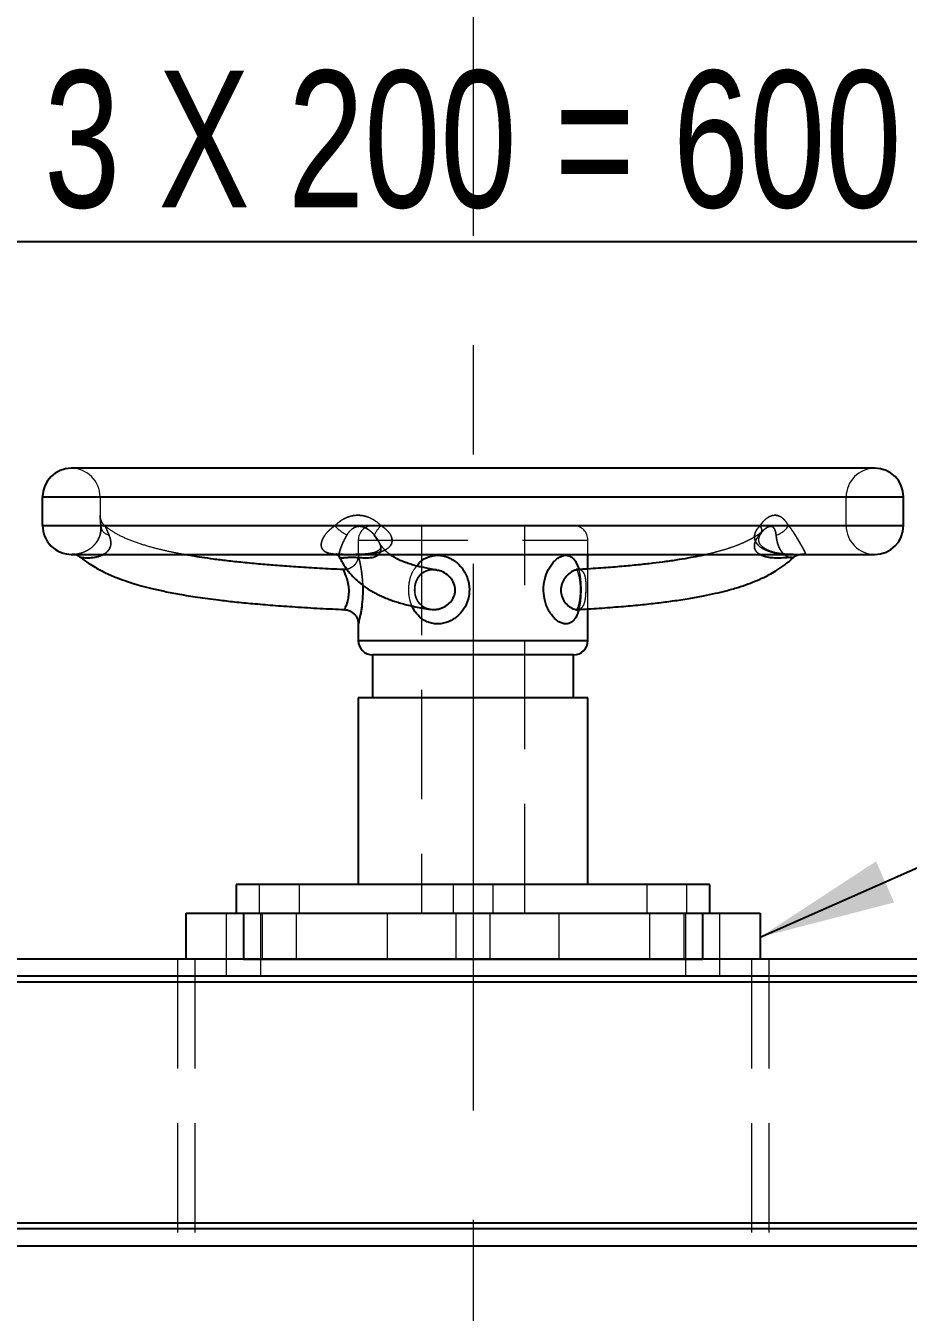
# Model space of a CAD drawing. Header units: millimetres. Extents: x 15 to 1268, y -316 to 292.
# Drawn here: x 901.61 to 911.86, y 250.73 to 265.67 of the extents above; entities that cross this region are included whole.
import ezdxf

# ---------------------------------------------------------------- set-up
doc = ezdxf.new("R2010")
doc.units = ezdxf.units.MM
doc.header["$PDSIZE"] = -1
doc.linetypes.add('CENTER', pattern=[10.16, 6.35, -1.27, 1.27, -1.27])
doc.linetypes.add('HIDDEN', pattern=[1.905, 1.27, -0.635])
doc.layers.add('FORMAT', color=7, linetype='Continuous')
doc.styles.add('SLDTEXTSTYLE0', font='TXT', dxfattribs={"width": 0.75})
doc.dimstyles.new('SLDDIMSTYLE0', dxfattribs={"dimtxt": 0.18, "dimasz": 1.5875, "dimexe": 0, "dimexo": 0.0625, "dimgap": 0, "dimtad": 0, "dimtih": 1, "dimtoh": 1, "dimdec": 0, "dimrnd": 1e-09, "dimzin": 0, "dimdsep": 46, "dimtxsty": 'Standard', "dimsah": 1, "dimcen": 0.09, "dimadec": 0, "dimazin": 0, "dimtfac": 1.5875, "dimtdec": 0, "dimtofl": 0, "dimtmove": 0, "dimatfit": 3, "dimfxl": 1, "dimfrac": 2, "dimtolj": 1, "dimtzin": 0, "dimarcsym": 0})
doc.dimstyles.new('SLDDIMSTYLE12', dxfattribs={"dimtxt": 1.5875, "dimasz": 1.5875, "dimexe": 0, "dimexo": 0.0625, "dimgap": 0.396875, "dimtad": 1, "dimdec": 0, "dimlfac": 30, "dimrnd": 1e-09, "dimzin": 12, "dimdsep": 46, "dimtxsty": 'SLDTEXTSTYLE0', "dimsah": 1, "dimcen": 0.09, "dimadec": 0, "dimazin": 3, "dimtfac": 1, "dimtdec": 0, "dimtofl": 0, "dimtmove": 0, "dimatfit": 3, "dimfxl": 1, "dimfrac": 2, "dimtolj": 1, "dimtzin": 12, "dimarcsym": 0})

# ---------------------------------------------------------------- blocks, each defined once
blk = doc.blocks.new('*D777')
at = {"layer": 'Defpoints', "color": 0}
for p in [(916.903, 263.166), (896.903, 254.833), (916.903, 254.833)]:
    blk.add_point(p, dxfattribs=at)
at = {"layer": 'FORMAT', "color": 0, "lineweight": -2}
for p, q in [((896.903, 254.896), (896.903, 263.166)), ((898.491, 263.166), (915.316, 263.166)), ((916.903, 254.896), (916.903, 263.166))]:
    blk.add_line(p, q, dxfattribs=at)
at = {"layer": 'FORMAT', "color": 0}
for points in [[(898.491, 263.431), (898.491, 262.901), (896.903, 263.166)], [(915.316, 263.431), (915.316, 262.901), (916.903, 263.166)]]:
    blk.add_solid(points, dxfattribs=at)
at = {"layer": 'FORMAT', "color": 0, "insert": (906.8, 265.15), "char_height": 1.5875, "attachment_point": 2, "style": 'SLDTEXTSTYLE0'}
blk.add_mtext('\\A1;3 X 200 = 600', dxfattribs=at)

msp = doc.modelspace()

# ---------------------------------------------------------------- linework, layer by layer
at = {"color": 7, "linetype": 'CENTER', "lineweight": 18}
msp.add_line((906.803377, 269.58413223), (906.803377, 161.04327796), dxfattribs=at)
at = {"color": 7, "linetype": 'Continuous', "lineweight": 25}
for p, q in [((911.47004367, 260.53309974), (902.13671034, 260.53309974)), ((901.803377, 259.86643308), (901.803377, 260.19976641)), ((911.803377, 259.86643308), (911.803377, 260.19976641)), ((902.13671034, 259.53309974), (905.34290689, 259.53309974)), ((905.34290689, 259.53309974), (910.58777074, 259.53309974)), ((908.13671034, 259.36331989), (908.13671034, 259.53309974)), ((910.58777074, 259.53309974), (911.47004367, 259.53309974)), ((906.37669275, 259.34965433), (906.36905604, 259.35131766)), ((908.13671034, 258.53309974), (908.13671034, 258.89943252)), ((905.47004367, 258.72566435), (905.47004367, 258.53309974)), ((905.63671034, 258.36643308), (905.63671034, 257.86643308)), ((907.97004367, 258.36643308), (905.63671034, 258.36643308)), ((907.97004367, 257.86643308), (907.97004367, 258.36643308)), ((905.47004367, 257.86643308), (905.47004367, 255.69976641)), ((906.803377, 257.86643308), (905.47004367, 257.86643308)), ((908.13671034, 257.86643308), (906.803377, 257.86643308)), ((908.13671034, 255.69976641), (908.13671034, 257.86643308)), ((904.053377, 255.69976641), (904.053377, 255.36643308)), ((906.803377, 255.69976641), (904.053377, 255.69976641)), ((909.553377, 255.69976641), (906.803377, 255.69976641)), ((909.553377, 255.36643308), (909.553377, 255.69976641)), ((903.47004367, 254.83309974), (903.47004367, 255.36643308)), ((903.47004367, 255.36643308), (904.13671034, 255.36643308)), ((904.13671034, 255.36643308), (909.47004367, 255.36643308)), ((909.47004367, 255.36643308), (910.13671034, 255.36643308)), ((910.13671034, 255.36643308), (910.13671034, 254.83309974)), ((920.603377, 254.83309974), (893.003377, 254.83309974)), ((904.13671034, 254.83309974), (909.47004367, 254.83309974)), ((920.603377, 254.63309974), (893.003377, 254.63309974)), ((920.603377, 251.69976641), (893.003377, 251.69976641)), ((920.603377, 251.49976641), (893.003377, 251.49976641))]:
    msp.add_line(p, q, dxfattribs=at)
at = {"color": 8, "linetype": 'Continuous', "lineweight": 25}
for p, q in [((901.803377, 260.19976641), (911.803377, 260.19976641)), ((901.803377, 259.86643308), (911.803377, 259.86643308)), ((905.47004367, 258.53309974), (908.13671034, 258.53309974)), ((904.13671034, 255.36643308), (904.13671034, 254.83309974)), ((909.47004367, 254.83309974), (909.47004367, 255.36643308)), ((921.27004367, 254.56643308), (892.33671034, 254.56643308)), ((921.27004367, 251.76643308), (892.33671034, 251.76643308))]:
    msp.add_line(p, q, dxfattribs=at)
at = {"color": 7, "linetype": 'HIDDEN', "lineweight": 18}
for p, q in [((911.803377, 260.19976641), (901.803377, 260.19976641)), ((902.47004367, 260.19976641), (902.47004367, 259.98730035)), ((902.47004367, 260.19976641), (911.13524985, 260.19976641)), ((911.13671034, 259.86643308), (911.13671034, 260.19976641)), ((905.63671034, 259.86643308), (901.803377, 259.86643308)), ((902.47798574, 259.87449353), (902.47926669, 259.85463654)), ((905.19860113, 259.86643308), (902.47925328, 259.86643308)), ((902.47925328, 259.86643308), (905.19860113, 259.86643308)), ((905.63671034, 259.86643308), (907.97004367, 259.86643308)), ((905.73569744, 259.86643308), (910.13569469, 259.86643308)), ((906.203377, 259.86643308), (906.203377, 255.36643308)), ((907.403377, 255.36643308), (907.403377, 259.86643308)), ((911.803377, 259.86643308), (907.97004367, 259.86643308)), ((910.13569469, 259.86643308), (907.97004367, 259.86643308)), ((910.46763847, 259.86643308), (911.13515253, 259.86643308)), ((905.47004367, 259.69976641), (905.47004367, 259.52118592)), ((905.47041009, 259.69976641), (908.13634392, 259.69976641)), ((905.70238455, 259.6897689), (905.65573806, 259.7573589)), ((905.70247396, 259.69025458), (905.70792357, 259.67894526)), ((908.13671034, 259.53309974), (908.13671034, 259.69976641)), ((902.14713446, 259.53309974), (902.14111616, 259.53312886)), ((902.41067401, 259.65060942), (902.3898242, 259.63033431)), ((910.5844397, 259.53315394), (910.54460024, 259.53322906)), ((906.33371661, 259.35464252), (906.37125548, 259.34997942)), ((906.37125548, 259.34997942), (906.3769877, 259.34926736)), ((908.13671034, 258.89943252), (908.13671034, 259.36331989)), ((906.12935551, 259.10227523), (906.12944847, 259.14197341)), ((906.30703547, 258.89440742), (906.28914273, 258.89870446)), ((906.803377, 258.53309974), (905.47004367, 258.53309974)), ((908.13671034, 258.53309974), (906.803377, 258.53309974)), ((904.32004367, 255.69976641), (904.32004367, 255.36643308)), ((904.78671034, 255.36643308), (904.78671034, 255.69976641)), ((906.57004367, 255.69976641), (906.57004367, 255.36643308)), ((907.03671034, 255.36643308), (907.03671034, 255.69976641)), ((908.82004367, 255.69976641), (908.82004367, 255.36643308)), ((909.28671034, 255.36643308), (909.28671034, 255.69976641)), ((903.93671034, 255.36643308), (903.93671034, 254.83309974)), ((904.13671034, 254.83309974), (904.13671034, 255.36643308)), ((904.33671034, 254.83309974), (904.33671034, 255.36643308)), ((904.353377, 255.36643308), (904.353377, 254.83309974)), ((904.753377, 254.83309974), (904.753377, 255.36643308)), ((905.803377, 255.36643308), (905.803377, 254.83309974)), ((906.603377, 255.36643308), (906.603377, 254.83309974)), ((907.003377, 254.83309974), (907.003377, 255.36643308)), ((907.803377, 254.83309974), (907.803377, 255.36643308)), ((908.853377, 255.36643308), (908.853377, 254.83309974)), ((909.253377, 254.83309974), (909.253377, 255.36643308)), ((909.27004367, 255.36643308), (909.27004367, 254.83309974)), ((909.47004367, 255.36643308), (909.47004367, 254.83309974)), ((909.67004367, 254.83309974), (909.67004367, 255.36643308)), ((903.37004367, 254.83309974), (903.37004367, 251.49976641)), ((903.57004367, 254.83309974), (903.57004367, 251.49976641)), ((903.93671034, 254.83309974), (903.93671034, 254.63309974)), ((904.33671034, 254.63309974), (904.33671034, 254.83309974)), ((909.27004367, 254.83309974), (909.27004367, 254.63309974)), ((909.67004367, 254.63309974), (909.67004367, 254.83309974)), ((910.03671034, 254.83309974), (910.03671034, 251.49976641)), ((910.23671034, 254.83309974), (910.23671034, 251.49976641)), ((892.33671034, 254.56643308), (921.27004367, 254.56643308)), ((892.33671034, 251.76643308), (921.27004367, 251.76643308))]:
    msp.add_line(p, q, dxfattribs=at)
at = {"color": 7, "linetype": 'HIDDEN', "lineweight": 18, "flags": 128}
for points in [[(910.12608531, 259.7573589), (910.13794089, 259.7651746), (910.14697594, 259.7751803), (910.15299506, 259.78715959), (910.15586808, 259.80085338), (910.15553285, 259.81596551), (910.15199662, 259.83216914), (910.14533589, 259.84911382), (910.13569469, 259.86643308)], [(910.13569469, 259.86643308), (910.14533589, 259.84911382), (910.15199662, 259.83216914), (910.15553285, 259.81596551), (910.15586808, 259.80085338), (910.15299506, 259.78715959), (910.14697594, 259.7751803), (910.13794089, 259.7651746), (910.12608531, 259.7573589)]]:
    msp.add_lwpolyline(points, dxfattribs=at)
at = {"color": 7, "linetype": 'Continuous', "lineweight": 25}
for centre, radius, start, end in [((902.13671034, 260.19976641), 0.33333333, 90, 180), ((911.47004367, 260.19976641), 0.33333333, 0, 90), ((902.13671034, 259.86643308), 0.33333333, 180, 270.757327433), ((911.47004367, 259.86643308), 0.33333333, 270, 0), ((902.14331907, 259.36647675), 0.16666667, 51.035779598, 88.688251309), ((905.63671034, 258.53309974), 0.16666667, 180, 270), ((907.97004367, 258.53309974), 0.16666667, 270, 0)]:
    msp.add_arc(centre, radius, start, end, dxfattribs=at)
at = {"color": 7, "linetype": 'HIDDEN', "lineweight": 18}
for centre, radius, start, end in [((902.13671034, 260.19976641), 0.33333333, 0, 90), ((911.47004367, 260.19976641), 0.33333333, 90, 180), ((902.63671034, 259.98730035), 0.16666667, 180, 205.291809209), ((902.59520594, 259.87161232), 0.11606827, 182.557526179, 259.854636473), ((902.63671034, 259.98730035), 0.16666667, 205.291809209, 230.529511183), ((905.57128371, 260.19823116), 0.49898123, 221.678568986, 242.072970242), ((905.63671034, 259.69976641), 0.16666667, 90, 180), ((905.94686793, 259.62778448), 0.31866304, 131.504315136, 156.007382636), ((907.97004367, 259.69976641), 0.16666667, 0, 90), ((910.25788082, 259.99431788), 0.24566806, 285.301736066, 328.630220911), ((911.47004367, 259.86643308), 0.33333333, 180, 270)]:
    msp.add_arc(centre, radius, start, end, dxfattribs=at)
for points, knots in [([(902.47004367, 259.98730035), (902.47005429, 259.98717129), (902.47010151, 259.9865975), (902.47087601, 259.97723847), (902.47295324, 259.95157136), (902.47585617, 259.91466043), (902.47811105, 259.88264888), (902.47925328, 259.86643308)], [0, 0, 0, 0, 0.0669835238, 0.2978092014, 0.5377869684, 0.7658609079, 1, 1, 1, 1]), ([(902.47925328, 259.86643308), (902.47830047, 259.88001471), (902.47539822, 259.9213844), (902.47220111, 259.96092214), (902.47032434, 259.9839219), (902.47013814, 259.98616326), (902.47004367, 259.98730035)], [0, 0, 0, 0, 0.1950908974, 0.5942471856, 0.7941542116, 1, 1, 1, 1]), ([(905.19860113, 259.86643308), (905.21558559, 259.88244027), (905.24954473, 259.91444545), (905.30924041, 259.95125381), (905.37445715, 259.97703472), (905.46012522, 259.99219804), (905.56191313, 259.97897235), (905.66135118, 259.93210297), (905.71290201, 259.88656823), (905.73569744, 259.86643308)], [0, 0, 0, 0, 0.1157297027, 0.2313927736, 0.3492913584, 0.4670655225, 0.6664413977, 0.8525026158, 1, 1, 1, 1]), ([(905.73569744, 259.86643308), (905.71801682, 259.88244027), (905.68266577, 259.91444545), (905.62117914, 259.95125381), (905.55467708, 259.97703472), (905.46823041, 259.99219804), (905.36711446, 259.97897235), (905.27005895, 259.93210297), (905.22051093, 259.88656823), (905.19860113, 259.86643308)], [0, 0, 0, 0, 0.1157297027, 0.2313927736, 0.3492913584, 0.4670655224, 0.6664413976, 0.8525026158, 1, 1, 1, 1]), ([(910.46763847, 259.86643308), (910.45783765, 259.88244027), (910.43824167, 259.91444545), (910.40313866, 259.95125381), (910.36411781, 259.97703472), (910.31195063, 259.99219804), (910.24837029, 259.97897235), (910.18453165, 259.93210297), (910.15066867, 259.88656823), (910.13569469, 259.86643308)], [0, 0, 0, 0, 0.1157297027, 0.2313927736, 0.3492913584, 0.4670655224, 0.6664413976, 0.8525026158, 1, 1, 1, 1]), ([(910.13569469, 259.86643308), (910.14731807, 259.88244027), (910.17055814, 259.91444545), (910.21034992, 259.95125381), (910.25273577, 259.97703472), (910.30694135, 259.99219804), (910.36876249, 259.97897235), (910.42636355, 259.93210297), (910.45498309, 259.88656823), (910.46763847, 259.86643308)], [0, 0, 0, 0, 0.1157297027, 0.2313927736, 0.3492913584, 0.4670655224, 0.6664413976, 0.8525026158, 1, 1, 1, 1]), ([(902.41003837, 259.64962429), (902.41967451, 259.6611281), (902.4325065, 259.67644719), (902.44887064, 259.70386559), (902.4672599, 259.74181312), (902.47870752, 259.78907446), (902.48171177, 259.83350049), (902.48007967, 259.85536326), (902.47925328, 259.86643308)], [0, 0, 0, 0, 0.1535891808, 0.204527545, 0.3300235115, 0.6020957557, 0.7985282839, 1, 1, 1, 1]), ([(902.47898926, 259.85510103), (902.47920144, 259.85330675), (902.48065994, 259.84097324), (902.47984334, 259.81474649), (902.47532374, 259.77909419), (902.46615736, 259.74467892), (902.45241447, 259.71133855), (902.43399078, 259.67898598), (902.41817976, 259.65966415), (902.4104328, 259.65019699)], [0, 0, 0, 0, 0.0380517193, 0.2615603187, 0.4413611606, 0.5989041478, 0.7328487989, 0.8691033832, 1, 1, 1, 1]), ([(902.47925328, 259.86643308), (902.47983448, 259.85988162), (902.48127559, 259.84363701), (902.48024299, 259.81313624), (902.47831822, 259.78383641), (902.4709413, 259.76358844), (902.4690851, 259.7584936)], [0, 0, 0, 0, 0.2219537165, 0.5503431995, 0.8868563155, 1, 1, 1, 1]), ([(902.47057605, 259.9739896), (902.47059665, 259.97373437), (902.47065746, 259.97298077), (902.47139989, 259.96355345), (902.47264572, 259.94780122), (902.47376162, 259.93289891), (902.47413667, 259.92789033)], [0, 0, 0, 0, 0.1682181613, 0.4966774676, 0.8308363216, 1, 1, 1, 1]), ([(902.47057605, 259.9739896), (902.47059582, 259.97373854), (902.47065162, 259.97303019), (902.47136239, 259.96414704), (902.47289498, 259.94434606), (902.47462854, 259.92196498), (902.47587206, 259.90434086), (902.47622247, 259.89937451)], [0, 0, 0, 0, 0.1301308112, 0.3671590491, 0.6286488361, 0.8953558743, 1, 1, 1, 1]), ([(902.47413667, 259.92789033), (902.47450185, 259.92305491), (902.47562572, 259.90817308), (902.47745198, 259.88321379), (902.47885915, 259.86111025), (902.47926487, 259.85473717)], [0, 0, 0, 0, 0.2551400611, 0.7852355449, 1, 1, 1, 1]), ([(903.43557061, 259.53309974), (903.39392017, 259.54096896), (903.29899924, 259.55890283), (903.14641311, 259.5935725), (902.97796713, 259.63961867), (902.81112502, 259.69855962), (902.65594752, 259.76807299), (902.56784212, 259.83218772), (902.52569495, 259.86285843)], [0, 0, 0, 0, 0.1301899538, 0.2967015463, 0.4805444865, 0.6661089937, 0.840275834, 1, 1, 1, 1]), ([(902.53076355, 259.85864167), (902.53147181, 259.85706666), (902.5326622, 259.85441949), (902.54282696, 259.83168591), (902.5572477, 259.79916203), (902.57036365, 259.76785501), (902.57476096, 259.7573589)], [0, 0, 0, 0, 0.22910368, 0.3850649623, 0.7938346202, 1, 1, 1, 1]), ([(902.57476096, 259.7573589), (902.56452517, 259.78145201), (902.54856917, 259.81900941), (902.53482836, 259.849562), (902.53103377, 259.85804083), (902.53081758, 259.85852155), (902.53076355, 259.85864167)], [0, 0, 0, 0, 0.4817872319, 0.7510308064, 0.9377882867, 1, 1, 1, 1]), ([(905.25985435, 259.53418306), (905.24121704, 259.53445236), (905.18330211, 259.5352892), (905.12594976, 259.54379199), (905.07991393, 259.56453318), (905.05197189, 259.58959298), (905.03658467, 259.62742604), (905.04086261, 259.66948215), (905.05304048, 259.70651008), (905.06660139, 259.73269696), (905.09401428, 259.77301797), (905.13456324, 259.81866338), (905.17648958, 259.84993875), (905.19860113, 259.86643308)], [0, 0, 0, 0, 0.0912486554, 0.2835526923, 0.3712668636, 0.461411714, 0.5746694782, 0.6545477314, 0.6813155545, 0.7541150097, 0.7765073894, 0.88213216, 1, 1, 1, 1]), ([(905.19860113, 259.86643308), (905.18376017, 259.85562174), (905.15377707, 259.83377966), (905.10715375, 259.78943096), (905.07057804, 259.74181551), (905.04762812, 259.69386765), (905.04047835, 259.66516666), (905.03839865, 259.63160176), (905.04526021, 259.60296001), (905.06435107, 259.57739806), (905.097294, 259.55374519), (905.15504915, 259.53783543), (905.23983578, 259.53330902), (905.33541513, 259.53312226), (905.43641558, 259.53306151), (905.55484393, 259.53445207), (905.65822959, 259.54372458), (905.73953684, 259.5645455), (905.79780884, 259.58958863), (905.844295, 259.62742694), (905.86169878, 259.6694821), (905.86366968, 259.70651011), (905.85732522, 259.73269696), (905.83782205, 259.77301797), (905.80167289, 259.81866338), (905.75847801, 259.84993875), (905.73569744, 259.86643308)], [0, 0, 0, 0, 0.0339142336, 0.0685167196, 0.115366587, 0.1369765436, 0.1660880161, 0.1756339505, 0.2167656065, 0.2480835368, 0.2803936193, 0.3511907336, 0.4256295012, 0.4836414935, 0.5428354125, 0.6081909978, 0.6911030653, 0.7289211132, 0.7677871508, 0.816618343, 0.8510579275, 0.8625988997, 0.8939864537, 0.9036409494, 0.9491811692, 1, 1, 1, 1]), ([(905.3375875, 259.7573589), (905.34808611, 259.77299562), (905.37128119, 259.80754259), (905.4151951, 259.84345793), (905.46081426, 259.85855597), (905.50261479, 259.85927306), (905.54288445, 259.8475817), (905.59628866, 259.81711227), (905.63175631, 259.78495237), (905.65345969, 259.7599804), (905.65573806, 259.7573589)], [0, 0, 0, 0, 0.1552763325, 0.3430593881, 0.4580242566, 0.5310376418, 0.6588778772, 0.758902877, 0.9746902023, 1, 1, 1, 1]), ([(905.65573806, 259.7573589), (905.64116941, 259.77299562), (905.6089822, 259.80754259), (905.55514385, 259.84345793), (905.50534407, 259.85855597), (905.46334299, 259.85927306), (905.42631997, 259.8475817), (905.38130186, 259.81711227), (905.35448319, 259.78495237), (905.33919266, 259.7599804), (905.3375875, 259.7573589)], [0, 0, 0, 0, 0.1552763325, 0.3430593881, 0.4580242566, 0.5310376418, 0.6588778772, 0.7589028769, 0.9746902023, 1, 1, 1, 1]), ([(905.73569744, 259.86643308), (905.75103964, 259.85562174), (905.78203538, 259.83377966), (905.82686957, 259.78943096), (905.85627259, 259.74181553), (905.86496369, 259.69386762), (905.85983793, 259.66516679), (905.84379362, 259.63160144), (905.81624347, 259.60296556), (905.77130808, 259.57738305), (905.70661252, 259.55383295), (905.62458344, 259.5392772), (905.55580545, 259.53693072), (905.52708892, 259.53595101)], [0, 0, 0, 0, 0.0843765754, 0.1704654811, 0.287025136, 0.3407894095, 0.4132170038, 0.4369667149, 0.5392998035, 0.6172169322, 0.6976024759, 0.873741442, 1, 1, 1, 1]), ([(910.13569469, 259.86643308), (910.12571146, 259.85562174), (910.1055424, 259.83377966), (910.07962248, 259.78943096), (910.06862308, 259.74181551), (910.07751054, 259.69386765), (910.09295389, 259.66516666), (910.12099403, 259.63160176), (910.15870663, 259.60296001), (910.212333, 259.57739806), (910.28401853, 259.55374519), (910.37986795, 259.53783543), (910.48148338, 259.53330902), (910.5616451, 259.53312226), (910.61807163, 259.53306151), (910.65492255, 259.53445207), (910.66306007, 259.54372458), (910.65576565, 259.5645455), (910.64280409, 259.58958863), (910.62118367, 259.62742694), (910.59686376, 259.6694821), (910.57518815, 259.70651011), (910.55959077, 259.73269696), (910.53473893, 259.77301797), (910.50527851, 259.81866338), (910.48063514, 259.84993875), (910.46763847, 259.86643308)], [0, 0, 0, 0, 0.0339142336, 0.0685167196, 0.115366587, 0.1369765436, 0.1660880161, 0.1756339505, 0.2167656065, 0.2480835368, 0.2803936193, 0.3511907336, 0.4256295012, 0.4836414935, 0.5428354125, 0.6081909978, 0.6911030653, 0.7289211132, 0.7677871508, 0.816618343, 0.8510579275, 0.8625988997, 0.8939864537, 0.9036409494, 0.9491811692, 1, 1, 1, 1]), ([(910.36016315, 259.54468069), (910.34345271, 259.5461589), (910.30732334, 259.54935491), (910.2479881, 259.56481979), (910.18188972, 259.58949171), (910.12198331, 259.62744704), (910.0895596, 259.66948082), (910.07419152, 259.7065107), (910.07089659, 259.7326969), (910.07504043, 259.77301801), (910.09298208, 259.81866336), (910.12094652, 259.84993874), (910.13569469, 259.86643308)], [0, 0, 0, 0, 0.0953119222, 0.2060722868, 0.3199019719, 0.462917303, 0.5637829251, 0.5975837786, 0.6895107053, 0.7177865027, 0.8511633327, 1, 1, 1, 1]), ([(910.12608531, 259.7573589), (910.13915927, 259.77299562), (910.1680442, 259.80754259), (910.21124257, 259.84345793), (910.24620116, 259.85855597), (910.2723598, 259.85927306), (910.29199463, 259.8475817), (910.31143126, 259.81711227), (910.31935714, 259.78495237), (910.32239434, 259.7599804), (910.32271318, 259.7573589)], [0, 0, 0, 0, 0.1552763325, 0.3430593881, 0.4580242566, 0.5310376418, 0.6588778772, 0.758902877, 0.9746902023, 1, 1, 1, 1]), ([(910.32271318, 259.7573589), (910.32029472, 259.77299562), (910.3149515, 259.80754259), (910.29773565, 259.84345793), (910.27372209, 259.85855597), (910.24808849, 259.85927306), (910.21995382, 259.8475817), (910.17856211, 259.81711227), (910.14799293, 259.78495237), (910.12816663, 259.7599804), (910.12608531, 259.7573589)], [0, 0, 0, 0, 0.1552763325, 0.3430593881, 0.4580242566, 0.5310376418, 0.6588778772, 0.758902877, 0.9746902023, 1, 1, 1, 1]), ([(910.46763847, 259.86643308), (910.47630945, 259.85562174), (910.49382739, 259.83377966), (910.52443132, 259.78943096), (910.55420903, 259.74181551), (910.58265168, 259.69386765), (910.59934604, 259.66516666), (910.61875529, 259.63160176), (910.63520431, 259.60295996), (910.64924614, 259.57739819), (910.6606585, 259.55374438), (910.66169948, 259.53784277), (910.64177827, 259.533346), (910.60748102, 259.53322616), (910.5928737, 259.53317511)], [0, 0, 0, 0, 0.0705292821, 0.1424898788, 0.2399205785, 0.2848614355, 0.3454027197, 0.3652547943, 0.4507936923, 0.5159236069, 0.5831168375, 0.7303491087, 0.8851546954, 1, 1, 1, 1]), ([(902.2481249, 259.49606655), (902.24979413, 259.49579231), (902.2522334, 259.49539156), (902.2719251, 259.49270387), (902.31494879, 259.48848286), (902.38097567, 259.49036737), (902.44635567, 259.50391369), (902.49858777, 259.5226524), (902.54627813, 259.55234131), (902.57370326, 259.58575799), (902.58950935, 259.61740363), (902.59486187, 259.64021539), (902.5972433, 259.68389921), (902.58928268, 259.72048992), (902.57768381, 259.74993811), (902.57476096, 259.7573589)], [0, 0, 0, 0, 0.0720678307, 0.1053134925, 0.2148612035, 0.3840878116, 0.4662504818, 0.5509361689, 0.6489996036, 0.7181175416, 0.7408818066, 0.8108827132, 0.8264660516, 0.9562703929, 1, 1, 1, 1]), ([(902.57476096, 259.7573589), (902.58383016, 259.73237556), (902.59731954, 259.69521571), (902.59596174, 259.64584053), (902.58862672, 259.61651274), (902.57611517, 259.58848087), (902.55716946, 259.56595865), (902.53417565, 259.54570239), (902.52031267, 259.53849287), (902.50994238, 259.53309974)], [0, 0, 0, 0, 0.3359928145, 0.4997506144, 0.5661201279, 0.6737437905, 0.8299086285, 0.8727620456, 1, 1, 1, 1]), ([(905.25155233, 259.50583605), (905.24903428, 259.50978532), (905.24375643, 259.51806302), (905.24768602, 259.54548633), (905.25512914, 259.57363584), (905.26294596, 259.59761936), (905.27361146, 259.62713596), (905.28626346, 259.65712754), (905.30805172, 259.70456751), (905.32360202, 259.73236165), (905.3375875, 259.7573589)], [0, 0, 0, 0, 0.1537354914, 0.3222304892, 0.4392090467, 0.4769699386, 0.5605815733, 0.7097648572, 0.7389708939, 1, 1, 1, 1]), ([(905.3375875, 259.7573589), (905.32720474, 259.73901326), (905.30759104, 259.70435719), (905.28331632, 259.65104616), (905.26857523, 259.61348766), (905.2583609, 259.58417178), (905.2520098, 259.56269589), (905.24570462, 259.53363696), (905.24475391, 259.50456377), (905.26053569, 259.48869954), (905.29637544, 259.48958036), (905.34624314, 259.49497622), (905.38742973, 259.49623542), (905.42778148, 259.49575134), (905.48518891, 259.49254565), (905.56192205, 259.48796083), (905.6357509, 259.49323001), (905.69083408, 259.51327058), (905.72210407, 259.54525859), (905.73175758, 259.57365349), (905.7337007, 259.59760828), (905.73139456, 259.62722007), (905.71999406, 259.65677131), (905.71075507, 259.67787583), (905.70782573, 259.68193828), (905.70696424, 259.68313301)], [0, 0, 0, 0, 0.056849447, 0.1073922069, 0.1415181843, 0.1535313749, 0.1885233245, 0.207575201, 0.2660088759, 0.3539491856, 0.4404376617, 0.500225143, 0.5383271941, 0.5501469876, 0.6005359173, 0.6733976915, 0.7509763244, 0.825329189, 0.8745943488, 0.9087969507, 0.919837613, 0.9442842767, 0.9879030097, 0.9964423734, 1, 1, 1, 1]), ([(905.70920211, 259.6795713), (905.71318043, 259.67126627), (905.72169641, 259.65348854), (905.72674225, 259.63011713), (905.72730561, 259.61349056), (905.72427468, 259.60022796), (905.72010573, 259.59244855), (905.70857457, 259.58020023), (905.68889498, 259.56766652), (905.65926212, 259.55537736), (905.61979759, 259.54548123), (905.57203016, 259.53863051), (905.52003811, 259.53501381), (905.46692332, 259.53356712), (905.41425666, 259.53315828), (905.38062293, 259.53314527), (905.3635119, 259.53313865)], [0, 0, 0, 0, 0.0482485148, 0.103280704, 0.1520022866, 0.2055261511, 0.2941830282, 0.3674218036, 0.4365170172, 0.5135993737, 0.5937147446, 0.6771231964, 0.7629427164, 0.8422565288, 0.9197485968, 1, 1, 1, 1]), ([(905.65573806, 259.7573589), (905.67124847, 259.7394069), (905.68932153, 259.71848883), (905.70084062, 259.69376087), (905.70247396, 259.69025458)], [0, 0, 0, 0, 0.8582054707, 1, 1, 1, 1]), ([(905.8352396, 259.53309974), (905.82876706, 259.53796485), (905.81085888, 259.55142562), (905.78067512, 259.5793485), (905.74780659, 259.61826541), (905.72189372, 259.65482584), (905.70861443, 259.68238549), (905.70437957, 259.69117446)], [0, 0, 0, 0, 0.1449605448, 0.4010761184, 0.6834021294, 0.8990346911, 1, 1, 1, 1]), ([(905.70792357, 259.67894526), (905.71405427, 259.66759281), (905.72693882, 259.64373397), (905.73279765, 259.61347873), (905.73361246, 259.58415277), (905.7285428, 259.56301622), (905.71877351, 259.54286978), (905.70980908, 259.53642486), (905.70518407, 259.53309974)], [0, 0, 0, 0, 0.2045164167, 0.4298209606, 0.5091337492, 0.7401555639, 0.8659387553, 1, 1, 1, 1]), ([(910.17681558, 259.81661678), (910.16289068, 259.80340785), (910.12617228, 259.76857741), (910.06575362, 259.73113007), (910.00557651, 259.69773454), (909.95549247, 259.67355802), (909.89867085, 259.64859002), (909.82788528, 259.62119688), (909.73472103, 259.58991178), (909.64022289, 259.56299184), (909.56471358, 259.54366485), (909.52666011, 259.53527181), (909.51681208, 259.53309974)], [0, 0, 0, 0, 0.0785169467, 0.2070403388, 0.2994945538, 0.3683393505, 0.4385465527, 0.5574346401, 0.6818616071, 0.8410617932, 0.9588676848, 1, 1, 1, 1]), ([(910.13515356, 259.53309974), (910.12508329, 259.53857341), (910.10309588, 259.5505246), (910.08559515, 259.57371662), (910.07454781, 259.59759089), (910.067889, 259.62715508), (910.07241697, 259.65712659), (910.08862592, 259.70456861), (910.10834792, 259.73236217), (910.12608531, 259.7573589)], [0, 0, 0, 0, 0.1272821379, 0.2779074979, 0.3265296391, 0.4341906742, 0.6262838778, 0.6638905117, 1, 1, 1, 1]), ([(910.12608531, 259.7573589), (910.11285935, 259.73901326), (910.08787467, 259.70435719), (910.06912093, 259.65104616), (910.07028997, 259.61348766), (910.0794045, 259.58417178), (910.09340293, 259.56269589), (910.1256223, 259.53363696), (910.18577786, 259.50456377), (910.28112009, 259.48869954), (910.37914969, 259.48958036), (910.45153256, 259.49497622), (910.48458382, 259.49623542), (910.50646199, 259.49575134), (910.52151034, 259.49254567), (910.51170887, 259.48796075), (910.47986752, 259.49323035), (910.43904554, 259.51326953), (910.40208804, 259.54526077), (910.38010409, 259.57364953), (910.36551799, 259.59761454), (910.3507117, 259.6271392), (910.34086886, 259.65712738), (910.32909719, 259.7045677), (910.32573607, 259.73236174), (910.32271318, 259.7573589)], [0, 0, 0, 0, 0.0529934832, 0.100108047, 0.1319193399, 0.1431177041, 0.1757362323, 0.193495865, 0.2479661217, 0.3299416477, 0.4105638146, 0.4662960522, 0.501813731, 0.5128318158, 0.5598029834, 0.6277227154, 0.7000393727, 0.769349058, 0.8152726783, 0.8471553984, 0.8574471987, 0.8802357029, 0.9208958802, 0.928856039, 1, 1, 1, 1]), ([(910.57286499, 259.53313726), (910.56371875, 259.53314613), (910.54411634, 259.53316513), (910.50527526, 259.53344941), (910.45861342, 259.53471197), (910.40554371, 259.53819608), (910.34929092, 259.54530543), (910.29295168, 259.55735686), (910.24049653, 259.57486048), (910.19630985, 259.59667493), (910.1625944, 259.62110723), (910.14014678, 259.64529133), (910.12733201, 259.66815674), (910.12157887, 259.68959786), (910.12195384, 259.71635434), (910.13046137, 259.74710257), (910.14295336, 259.76711309), (910.14853681, 259.77605704)], [0, 0, 0, 0, 0.0602213327, 0.1290675945, 0.2051544098, 0.2832819851, 0.3626858693, 0.4428143443, 0.5178816003, 0.5857955149, 0.6434314033, 0.6937660355, 0.7402746689, 0.7892196111, 0.8543226141, 0.9348876343, 1, 1, 1, 1]), ([(910.14780072, 259.77584396), (910.15255345, 259.78306088), (910.16273465, 259.79852077), (910.17443779, 259.81118406), (910.17873479, 259.81469858), (910.1795694, 259.81538122)], [0, 0, 0, 0, 0.4136510325, 0.8861121831, 1, 1, 1, 1]), ([(910.32271318, 259.7573589), (910.32492187, 259.73901326), (910.32909424, 259.70435719), (910.3417782, 259.65104617), (910.35724243, 259.61348764), (910.37308862, 259.58417181), (910.38810062, 259.56269551), (910.41428068, 259.53363824), (910.45291861, 259.50454263), (910.49289469, 259.48881787), (910.52007903, 259.48911456), (910.51606383, 259.49112277), (910.51592387, 259.49119277)], [0, 0, 0, 0, 0.1281659239, 0.24211355, 0.3190498731, 0.3461333674, 0.4250220072, 0.4679740759, 0.5997116096, 0.7979712522, 0.9929577654, 1, 1, 1, 1]), ([(902.14111616, 259.53312886), (902.14130801, 259.53313185), (902.14219966, 259.53314573), (902.15899763, 259.53331448), (902.20813709, 259.5378052), (902.2679624, 259.55373764), (902.31936375, 259.57710072), (902.36072444, 259.60313543), (902.39357027, 259.62801729), (902.40885944, 259.64807747), (902.41003837, 259.64962429)], [0, 0, 0, 0, 0.0488709766, 0.2271377823, 0.4541459318, 0.6700485106, 0.7658065991, 0.8640848286, 0.9895197521, 1, 1, 1, 1]), ([(905.3635119, 259.53313865), (905.36263205, 259.53313711), (905.34595571, 259.5331079), (905.31551365, 259.53318663), (905.27528128, 259.53350345), (905.24337692, 259.53462341), (905.22244073, 259.53651693), (905.21194882, 259.53860063), (905.21234451, 259.53846708), (905.21773396, 259.53719886), (905.22209172, 259.53370065), (905.22240352, 259.53345035)], [0, 0, 0, 0, 0.0085208983, 0.1615017647, 0.3183727658, 0.4676579387, 0.6060195308, 0.7246573158, 0.8515756406, 0.989380061, 1, 1, 1, 1]), ([(905.39415226, 259.5331746), (905.39260865, 259.53316327), (905.36853963, 259.53298661), (905.34663393, 259.53310863), (905.3261331, 259.53322282)], [0, 0, 0, 0, 0.0641326525, 1, 1, 1, 1]), ([(910.51565614, 259.48920151), (910.51804369, 259.49183734), (910.5275898, 259.50237617), (910.54758174, 259.51480126), (910.57158852, 259.52589955), (910.59139133, 259.53122993), (910.603695, 259.53310347), (910.60813968, 259.53339919), (910.60760866, 259.53337543), (910.60744392, 259.53336805)], [0, 0, 0, 0, 0.0757157525, 0.3027334521, 0.5029059362, 0.6720020348, 0.8163835712, 0.943036656, 1, 1, 1, 1]), ([(910.60067854, 259.53251776), (910.6022752, 259.53275584), (910.60711418, 259.5334774), (910.60884642, 259.53338625), (910.60601303, 259.53332424), (910.59406911, 259.53314525), (910.58299488, 259.53311428), (910.57375837, 259.53313524), (910.57286499, 259.53313726)], [0, 0, 0, 0, 0.0743362552, 0.2252890191, 0.4181175701, 0.6649093438, 0.9675891029, 1, 1, 1, 1]), ([(905.46992333, 259.52119718), (905.46995705, 259.52046111), (905.47038744, 259.51106723), (905.46749152, 259.48956321), (905.45846857, 259.45750576), (905.44040141, 259.42520209), (905.4152905, 259.39680324), (905.3835596, 259.37508226), (905.35682084, 259.36245088), (905.34100123, 259.36057961), (905.33832563, 259.36026312)], [0, 0, 0, 0, 0.0098316123, 0.1254719555, 0.2869915079, 0.4520114633, 0.6149944883, 0.7877406208, 0.9641001532, 1, 1, 1, 1]), ([(905.52248192, 259.11101149), (905.5224958, 259.11376668), (905.52271764, 259.15778577), (905.51910172, 259.24311829), (905.50528882, 259.35657014), (905.49056374, 259.43434955), (905.48015017, 259.48121263), (905.47402071, 259.50668196), (905.47034469, 259.52124756), (905.4696485, 259.52395096), (905.47196042, 259.51490193), (905.47693047, 259.49478987), (905.48410779, 259.4638281), (905.49270528, 259.42299468), (905.50183234, 259.37277607), (905.51048036, 259.31511303), (905.51700722, 259.25126132), (905.52120644, 259.20376001), (905.5212536, 259.17747703), (905.52125896, 259.17449306)], [0, 0, 0, 0, 0.0070558568, 0.1127297265, 0.2169725426, 0.3241179883, 0.3780704937, 0.4337459764, 0.4868318621, 0.5418774499, 0.5943385255, 0.6486668617, 0.7028338736, 0.7587092179, 0.8159198801, 0.8747955626, 0.9327727174, 0.9923675295, 1, 1, 1, 1]), ([(906.75968797, 259.11101149), (906.75973773, 259.11376668), (906.76053278, 259.15778572), (906.74781493, 259.243122), (906.69434228, 259.35655706), (906.62312729, 259.43464527), (906.55304992, 259.48130612), (906.49536084, 259.50696182), (906.43500388, 259.52118132), (906.37446914, 259.52396733), (906.31579514, 259.51470804), (906.26021486, 259.49455457), (906.20941362, 259.46357239), (906.16363116, 259.42257553), (906.12479005, 259.37247515), (906.09345787, 259.31454442), (906.07103394, 259.25100671), (906.0550103, 259.1704741), (906.05342636, 259.06747781), (906.08032959, 258.9501484), (906.13903879, 258.84426882), (906.21147627, 258.77799532), (906.28126923, 258.74343423), (906.33873292, 258.7275348), (906.39908276, 258.7233649), (906.46039307, 258.73057318), (906.52040287, 258.7496049), (906.57775096, 258.77948042), (906.62994321, 258.81978633), (906.67580609, 258.86926872), (906.71260689, 258.92637624), (906.74829464, 259.00597817), (906.7552279, 259.06989485), (906.75968797, 259.11101149)], [0, 0, 0, 0, 0.0034130198, 0.0545289964, 0.1049527517, 0.1567805508, 0.1833005173, 0.2098059025, 0.2359587617, 0.2621055298, 0.287926347, 0.3137565595, 0.3403625348, 0.3669826153, 0.3950537281, 0.423132933, 0.4515673611, 0.4800018263, 0.5252770888, 0.5775871618, 0.628316442, 0.6794999545, 0.7057070178, 0.7319046547, 0.7581722986, 0.7844407794, 0.8110560529, 0.8376820008, 0.8652680365, 0.892864334, 0.9210300731, 0.9491998333, 1, 1, 1, 1]), ([(906.05542934, 259.11101149), (906.05538749, 259.11376733), (906.05471879, 259.15779684), (906.06617228, 259.24218829), (906.09977506, 259.3395672), (906.13802426, 259.38289651), (906.15083574, 259.39740957)], [0, 0, 0, 0, 0.0261838603, 0.4183332372, 0.8051720606, 1, 1, 1, 1]), ([(908.05727078, 259.11101149), (908.05728765, 259.11376668), (908.05755717, 259.15778572), (908.05331418, 259.243122), (908.03407399, 259.35655706), (908.00485051, 259.43464527), (907.97191082, 259.48130612), (907.94244295, 259.50696182), (907.9087091, 259.52118132), (907.87203747, 259.52396733), (907.8333885, 259.51470804), (907.7940789, 259.49455457), (907.75549738, 259.46357239), (907.71858431, 259.42257553), (907.68547541, 259.37247515), (907.65752221, 259.31454442), (907.63682231, 259.25100671), (907.62163226, 259.1704741), (907.62010006, 259.06747781), (907.64573281, 258.9501484), (907.69850039, 258.84426882), (907.75772462, 258.77799532), (907.80927887, 258.74343423), (907.84890815, 258.7275348), (907.88728151, 258.7233649), (907.92330254, 258.73057318), (907.95552525, 258.7496049), (907.98383127, 258.77948042), (908.00736869, 258.81978633), (908.02641976, 258.86926872), (908.04059908, 258.92637624), (908.05345328, 259.00597817), (908.05577637, 259.06989485), (908.05727078, 259.11101149)], [0, 0, 0, 0, 0.0034130198, 0.0545289964, 0.1049527517, 0.1567805508, 0.1833005173, 0.2098059025, 0.2359587617, 0.2621055298, 0.287926347, 0.3137565595, 0.3403625348, 0.3669826153, 0.3950537281, 0.423132933, 0.4515673611, 0.4800018263, 0.5252770888, 0.5775871618, 0.628316442, 0.6794999545, 0.7057070178, 0.7319046547, 0.7581722986, 0.7844407794, 0.8110560529, 0.8376820008, 0.8652680365, 0.892864334, 0.9210300731, 0.9491998333, 1, 1, 1, 1]), ([(905.29631024, 259.35422647), (905.29701398, 259.35282091), (905.29852263, 259.34980769), (905.31627196, 259.31217269), (905.33742772, 259.25757258), (905.35683006, 259.19052417), (905.36064252, 259.14065388), (905.3625703, 259.11543683)], [0, 0, 0, 0, 0.1931922943, 0.4141630862, 0.6201529171, 0.8079292468, 1, 1, 1, 1]), ([(906.36905604, 259.35131766), (906.36244006, 259.35295099), (906.32791767, 259.36147374), (906.26623234, 259.34844607), (906.19913277, 259.31296301), (906.15288494, 259.25738839), (906.12419914, 259.19056961), (906.12170989, 259.14066914), (906.12045119, 259.11543683)], [0, 0, 0, 0, 0.0488976218, 0.2551491094, 0.4591509924, 0.6493223404, 0.8226788483, 1, 1, 1, 1]), ([(906.12848898, 259.11998255), (906.12861421, 259.12663244), (906.12901891, 259.14812272), (906.13460932, 259.18418076), (906.14792974, 259.22542958), (906.16750492, 259.26287208), (906.19334226, 259.29569341), (906.22511316, 259.32282611), (906.26231661, 259.34272601), (906.30395167, 259.35391726), (906.34016456, 259.35756145), (906.36288795, 259.35387913), (906.36947746, 259.3528113)], [0, 0, 0, 0, 0.0454281903, 0.1468089987, 0.2497018867, 0.3554503878, 0.4661834282, 0.586009839, 0.7114267545, 0.8269400358, 0.9498146973, 1, 1, 1, 1]), ([(906.3769877, 259.34926736), (906.38796132, 259.34836119), (906.42677669, 259.34515594), (906.48841729, 259.31157423), (906.54789113, 259.25771205), (906.58853265, 259.19048975), (906.59338281, 259.14064232), (906.5958353, 259.11543683)], [0, 0, 0, 0, 0.0974313146, 0.3446293963, 0.5750684087, 0.7851321375, 1, 1, 1, 1]), ([(908.11591588, 259.11543683), (908.11478413, 259.09210081), (908.11233423, 259.04158531), (908.10121376, 258.9738041), (908.07841505, 258.92102131), (908.04034626, 258.89140603), (907.98867481, 258.88956359), (907.93120228, 258.91497543), (907.8785222, 258.96147667), (907.83877551, 259.02249615), (907.81986355, 259.09038408), (907.82355094, 259.16327496), (907.85146672, 259.23489275), (907.90107288, 259.29807165), (907.9600017, 259.34199258), (908.01798641, 259.36054579), (908.06534423, 259.34986176), (908.09604838, 259.31261285), (908.11137556, 259.25746999), (908.1171556, 259.19054948), (908.11633222, 259.14066238), (908.11591588, 259.11543683)], [0, 0, 0, 0, 0.0456194817, 0.0987525459, 0.1547833167, 0.2118675341, 0.2693730837, 0.3258427283, 0.3786181254, 0.4275457501, 0.4750463804, 0.5155072923, 0.5681337094, 0.6239292005, 0.680062464, 0.736321167, 0.7935012906, 0.8500577452, 0.9027798919, 0.950840377, 1, 1, 1, 1]), ([(907.99952099, 259.36162774), (908.00087294, 259.36012418), (908.00353064, 259.35716845), (908.01267372, 259.34130668), (908.02258893, 259.31579575), (908.0319088, 259.28213689), (908.03957468, 259.24071873), (908.04504022, 259.19278538), (908.04767622, 259.14114512), (908.04730846, 259.08814955), (908.04389311, 259.03703735), (908.03773348, 258.99043149), (908.02924722, 258.95064912), (908.01949452, 258.91961308), (908.00974614, 258.89836261), (908.00540524, 258.89208077), (908.00322798, 258.88893)], [0, 0, 0, 0, 0.0702704756, 0.1381395737, 0.2043835684, 0.2718553206, 0.3451909436, 0.4193365377, 0.4970901197, 0.5747074885, 0.6513965501, 0.7267212643, 0.7984093504, 0.868750328, 0.9341692946, 1, 1, 1, 1]), ([(908.01690534, 259.35582545), (908.01630055, 259.35576948), (908.01458134, 259.35561037), (908.00557497, 259.35761393), (908.00160918, 259.36022749), (907.99973372, 259.36146347)], [0, 0, 0, 0, 0.2224243738, 0.632276733, 1, 1, 1, 1]), ([(908.0150187, 258.89488649), (908.0209074, 258.89434559), (908.04435988, 258.89219138), (908.07285141, 258.91610517), (908.0973428, 258.96120569), (908.10990638, 259.02256586), (908.11546872, 259.09036399), (908.11729172, 259.16329804), (908.1145622, 259.23479775), (908.10229432, 259.29844192), (908.07493487, 259.34060515), (908.04419912, 259.35951349), (908.02088629, 259.35404758), (908.01597373, 259.35289578)], [0, 0, 0, 0, 0.037797706, 0.1505338261, 0.2558947425, 0.3535739578, 0.4484043184, 0.5291805702, 0.6342440626, 0.7456343011, 0.8576988692, 0.9700138651, 1, 1, 1, 1]), ([(908.02992914, 259.35670218), (908.03361947, 259.34268837), (908.04232707, 259.30962174), (908.05070781, 259.25089398), (908.0575575, 259.1704501), (908.05766634, 259.06800705), (908.05006756, 258.96535999), (908.03483572, 258.91185934), (908.02939425, 258.89274661)], [0, 0, 0, 0, 0.1022988791, 0.2413817976, 0.3804648973, 0.6019223367, 0.8577895409, 1, 1, 1, 1]), ([(905.3625703, 259.11543683), (905.36186922, 259.09211379), (905.36035158, 259.04162637), (905.34317998, 258.97360329), (905.32447996, 258.92182252), (905.31182603, 258.89324328), (905.31242098, 258.89458846), (905.31263708, 258.89507704)], [0, 0, 0, 0, 0.1866385606, 0.4040167129, 0.633249971, 0.8667930925, 1, 1, 1, 1]), ([(905.47019048, 258.72566435), (905.47014281, 258.72548142), (905.46966034, 258.72362964), (905.47164435, 258.7311918), (905.47622072, 258.74917272), (905.48341669, 258.77919761), (905.49213978, 258.81947165), (905.50139947, 258.86876898), (905.51003642, 258.92604256), (905.51923572, 259.0056671), (905.52121513, 259.06990222), (905.52248192, 259.11101149)], [0, 0, 0, 0, 0.0119509572, 0.1209824696, 0.2276968198, 0.3380987265, 0.4488614544, 0.5631260262, 0.6763249124, 0.7928540486, 1, 1, 1, 1]), ([(906.09386226, 258.93356918), (906.08634252, 258.95209264), (906.06374009, 259.00776948), (906.05875555, 259.069691), (906.05542934, 259.11101149)], [0, 0, 0, 0, 0.3326959387, 1, 1, 1, 1]), ([(906.12045119, 259.11543683), (906.12299505, 259.09212857), (906.12850175, 259.04167317), (906.163451, 258.97337443), (906.21993348, 258.92273563), (906.27132818, 258.89606551), (906.30248125, 258.89590339), (906.30590352, 258.89588558)], [0, 0, 0, 0, 0.2083915486, 0.4511054318, 0.7070561502, 0.9678190527, 1, 1, 1, 1]), ([(906.3044418, 258.89531986), (906.29315346, 258.89738728), (906.26717409, 258.90214531), (906.23089086, 258.91965489), (906.19757007, 258.94506243), (906.17056379, 258.97670091), (906.15048203, 259.01216878), (906.13623077, 259.05199906), (906.12948648, 259.08869479), (906.12874384, 259.11198852), (906.12848898, 259.11998255)], [0, 0, 0, 0, 0.1155480701, 0.2659263366, 0.422375063, 0.5571497301, 0.6860435128, 0.8048742457, 0.9330360327, 1, 1, 1, 1]), ([(906.5958353, 259.11543683), (906.592862, 259.09210631), (906.58642567, 259.04160272), (906.5407921, 258.97371896), (906.47304937, 258.92136101), (906.39009263, 258.89023171), (906.33469696, 258.89295089), (906.30705826, 258.89430758)], [0, 0, 0, 0, 0.1697731027, 0.3675080362, 0.5760267975, 0.7884659646, 1, 1, 1, 1])]:
    msp.add_open_spline(points, degree=3, knots=knots, dxfattribs=at)
at = {"color": 8, "linetype": 'Continuous', "lineweight": 25}
for points, knots in [([(902.50994238, 259.53309974), (902.50293461, 259.52865819), (902.47033903, 259.50799898), (902.40487885, 259.49419795), (902.32780895, 259.48772243), (902.2706684, 259.49256222), (902.24937087, 259.49587056), (902.24834046, 259.49603265), (902.2481249, 259.49606655)], [0, 0, 0, 0, 0.065827593, 0.3061871409, 0.5569745886, 0.7925139078, 0.956594037, 1, 1, 1, 1]), ([(905.70518407, 259.53309974), (905.69754548, 259.52560107), (905.67228884, 259.50080706), (905.60682008, 259.48953276), (905.52493561, 259.48942949), (905.44923403, 259.49499912), (905.40336847, 259.49623151), (905.36491362, 259.49575857), (905.32001131, 259.49239084), (905.27941546, 259.48881146), (905.25611256, 259.48971264), (905.25253546, 259.50236001), (905.25155233, 259.50583605)], [0, 0, 0, 0, 0.0690100548, 0.2281784554, 0.384719096, 0.492932017, 0.561895187, 0.5832885348, 0.6744904579, 0.8063673197, 0.9467815048, 1, 1, 1, 1]), ([(910.51592387, 259.49119277), (910.51567677, 259.49258639), (910.51526351, 259.49491711), (910.49439943, 259.49624146), (910.46762957, 259.4957457), (910.41951849, 259.49259338), (910.33651418, 259.48770917), (910.24396422, 259.49420155), (910.17253564, 259.50799878), (910.14176828, 259.52865816), (910.13515356, 259.53309974)], [0, 0, 0, 0, 0.14090886, 0.235659209, 0.2650521034, 0.3903568718, 0.5715460294, 0.7644648446, 0.9493619742, 1, 1, 1, 1]), ([(906.15083574, 259.39740957), (906.16267356, 259.4139782), (906.18638844, 259.4471704), (906.23623152, 259.48097779), (906.28967092, 259.50704848), (906.34793504, 259.52115823), (906.40798188, 259.52397343), (906.46813873, 259.51470642), (906.52678176, 259.49455502), (906.58202393, 259.46357227), (906.63313242, 259.42257556), (906.67760002, 259.37247515), (906.71424039, 259.31454442), (906.74089238, 259.2510067), (906.7601835, 259.1704741), (906.76210938, 259.06747781), (906.72964036, 258.9501484), (906.66074391, 258.84426881), (906.57937254, 258.77799534), (906.50437576, 258.7434342), (906.44436926, 258.7275349), (906.38335398, 258.72336451), (906.32320359, 258.73057464), (906.26618683, 258.74959938), (906.2133025, 258.77950133), (906.16629491, 258.81970512), (906.12694864, 258.8695742), (906.10289532, 258.90842132), (906.09462078, 258.9314575), (906.09386226, 258.93356918)], [0, 0, 0, 0, 0.0333100349, 0.066730519, 0.1001326279, 0.133090483, 0.1660406622, 0.1985800778, 0.2311313334, 0.2646602059, 0.2982068538, 0.3335820938, 0.3689675315, 0.4048006218, 0.4406337588, 0.4976896827, 0.5636108809, 0.6275399625, 0.6920414681, 0.7250676314, 0.7580819156, 0.7911844225, 0.8242879841, 0.8578285743, 0.8913826163, 0.9261465617, 0.9609234391, 0.9964179273, 1, 1, 1, 1]), ([(907.62201501, 259.11101149), (907.62197567, 259.11376668), (907.62134719, 259.15778572), (907.63144273, 259.243122), (907.6730243, 259.35655706), (907.72617817, 259.43464526), (907.77589772, 259.48130615), (907.81537456, 259.50696172), (907.85488321, 259.5211817), (907.8927523, 259.52396593), (907.92754485, 259.5147132), (907.95881198, 259.49453505), (907.98583952, 259.4636477), (908.00853689, 259.42228812), (908.02306921, 259.38591219), (908.02876994, 259.36163813), (908.02992914, 259.35670218)], [0, 0, 0, 0, 0.0084854823, 0.1355705093, 0.2609345292, 0.3897892962, 0.4557234889, 0.5216214298, 0.5866429169, 0.6516492604, 0.7158452216, 0.7800645416, 0.8462125702, 0.9123956674, 0.982186335, 1, 1, 1, 1]), ([(905.31263708, 258.89507704), (905.31227806, 258.89427004), (905.31110636, 258.89163625), (905.32193042, 258.91591995), (905.33914627, 258.96124995), (905.35599539, 259.02255506), (905.36423636, 259.09036516), (905.36082436, 259.16330172), (905.34530215, 259.23477478), (905.3220403, 259.29853382), (905.30323413, 259.34026017), (905.29387802, 259.35925188), (905.296048, 259.35476831), (905.29631024, 259.35422647)], [0, 0, 0, 0, 0.0499295753, 0.1629530148, 0.268582454, 0.3665106146, 0.4615826599, 0.5425647782, 0.6478960354, 0.7595701632, 0.8719203391, 0.9845215811, 1, 1, 1, 1]), ([(906.30590352, 258.89588558), (906.33022104, 258.89370129), (906.38175181, 258.8890726), (906.46049383, 258.91538357), (906.52785966, 258.96137967), (906.57547955, 259.02251808), (906.59780454, 259.09038792), (906.59524293, 259.16324425), (906.56567321, 259.23506013), (906.50833982, 259.29740685), (906.44145912, 259.33923149), (906.39521059, 259.34667426), (906.37669275, 259.34965433)], [0, 0, 0, 0, 0.1011978628, 0.2144464397, 0.3202862879, 0.4184095169, 0.5136709412, 0.5948143721, 0.7003554443, 0.8122520218, 0.924825994, 1, 1, 1, 1]), ([(908.01597373, 259.35289578), (908.00271668, 259.35158929), (907.97167569, 259.34853017), (907.91704561, 259.31204721), (907.86729844, 259.25760182), (907.83016934, 259.19051695), (907.82481817, 259.14065146), (907.82211234, 259.11543683)], [0, 0, 0, 0, 0.1695497823, 0.3969958527, 0.6090219634, 0.8023008486, 1, 1, 1, 1]), ([(905.52125896, 259.17449306), (905.52192371, 259.14081916), (905.52342469, 259.06478493), (905.51401355, 258.95007919), (905.49771046, 258.84430371), (905.4832512, 258.77816484), (905.47483893, 258.74364184), (905.47071384, 258.72764732), (905.47035586, 258.72629098), (905.47019048, 258.72566435)], [0, 0, 0, 0, 0.1533952841, 0.3463600908, 0.5334935656, 0.7223026424, 0.8173844361, 0.9156305262, 1, 1, 1, 1]), ([(908.02939425, 258.89274661), (908.02597254, 258.87767548), (908.01446348, 258.82698318), (907.98481103, 258.77838149), (907.94722091, 258.74336051), (907.9141802, 258.7275546), (907.877565, 258.72335959), (907.83851191, 258.73057463), (907.79841821, 258.74960451), (907.75856382, 258.77948053), (907.7209186, 258.8197863), (907.6868299, 258.86926873), (907.65879241, 258.92637623), (907.63104899, 259.00597817), (907.62555148, 259.06989485), (907.62201501, 259.11101149)], [0, 0, 0, 0, 0.0550554358, 0.1851811324, 0.2518082983, 0.318411499, 0.3851926807, 0.4519759904, 0.5196409637, 0.5873330749, 0.6574660521, 0.7276251181, 0.7992318962, 0.8708488974, 1, 1, 1, 1]), ([(907.82211234, 259.11543683), (907.82438382, 259.09211155), (907.8293009, 259.0416193), (907.86810577, 258.97363789), (907.92157532, 258.92168448), (907.97532383, 258.89251646), (908.00361184, 258.89420543), (908.0150187, 258.89488649)], [0, 0, 0, 0, 0.1821572048, 0.3943159166, 0.6180450827, 0.8459806287, 1, 1, 1, 1])]:
    msp.add_open_spline(points, degree=3, knots=knots, dxfattribs=at)
at = {"color": 7, "linetype": 'Continuous', "lineweight": 25}
for points, knots in [([(905.29641662, 259.35602986), (905.2828582, 259.3566253), (905.17960062, 259.36116008), (904.99611068, 259.37123722), (904.75445954, 259.38598018), (904.53846526, 259.40143664), (904.33241044, 259.41830558), (904.13739787, 259.43669474), (903.95422241, 259.45671936), (903.79659649, 259.47644672), (903.66144845, 259.49539909), (903.54497877, 259.51395338), (903.47180087, 259.52603872), (903.43695189, 259.53283054), (903.43557061, 259.53309974)], [0, 0, 0, 0, 0.0217663643, 0.1657672392, 0.2947210174, 0.4100528102, 0.5130642161, 0.6262983702, 0.7241968199, 0.8085845398, 0.8810687941, 0.9430566808, 0.9977429851, 1, 1, 1, 1]), ([(905.22240352, 259.53345035), (905.22664263, 259.53050689), (905.23633018, 259.52378027), (905.24680958, 259.50966866), (905.24869537, 259.50495113), (905.24878671, 259.50472263)], [0, 0, 0, 0, 0.4254057, 0.9721699705, 1, 1, 1, 1]), ([(906.37736996, 259.35282789), (906.37193401, 259.35359846), (906.33979996, 259.3581536), (906.28452718, 259.36800893), (906.21401736, 259.38209564), (906.15161206, 259.39683396), (906.09171102, 259.41317609), (906.03498219, 259.43132282), (905.98160258, 259.45161158), (905.93777275, 259.471201), (905.90148552, 259.48986875), (905.87143867, 259.50771391), (905.84991209, 259.52158406), (905.83827823, 259.53071487), (905.8352396, 259.53309974)], [0, 0, 0, 0, 0.0273180464, 0.161487633, 0.2824022847, 0.3912767856, 0.4892330404, 0.602709678, 0.701771077, 0.7906164972, 0.8593324494, 0.9221776797, 0.9796736677, 1, 1, 1, 1]), ([(909.51681208, 259.53309974), (909.49378903, 259.52785114), (909.43254062, 259.51388825), (909.3260786, 259.49331633), (909.19048958, 259.46998865), (909.04347094, 259.44834569), (908.88511073, 259.42818345), (908.71558347, 259.40956237), (908.52453079, 259.39153086), (908.30955262, 259.37452121), (908.13729721, 259.36252982), (908.03633506, 259.35703597), (908.01565356, 259.35591059)], [0, 0, 0, 0, 0.0469523448, 0.1249076685, 0.2153802356, 0.3201384225, 0.4197799273, 0.5320014813, 0.6582202724, 0.7999949214, 0.9590301396, 1, 1, 1, 1]), ([(910.51680002, 259.49017436), (910.52175531, 259.49500744), (910.53396005, 259.50691118), (910.55630467, 259.51937586), (910.57859111, 259.52811596), (910.5945216, 259.53174461), (910.59918133, 259.53232975), (910.60067854, 259.53251776)], [0, 0, 0, 0, 0.1885512062, 0.4643963863, 0.7047673058, 0.9051391374, 1, 1, 1, 1]), ([(902.24822536, 259.4961736), (902.24882747, 259.49562394), (902.28139242, 259.46589601), (902.36794181, 259.40884596), (902.49981088, 259.33241749), (902.63616062, 259.27228614), (902.74912907, 259.22999451), (902.84980494, 259.19692564), (902.95426047, 259.16630892), (903.07857742, 259.13422607), (903.22714325, 259.1009999), (903.40382127, 259.06728687), (903.61319788, 259.03371703), (903.82686703, 259.00535344), (904.04106306, 258.98114127), (904.25117248, 258.96056759), (904.48538484, 258.94087717), (904.74626471, 258.92230397), (905.02488729, 258.90543885), (905.21692904, 258.89624661), (905.31246825, 258.89167354)], [0, 0, 0, 0, 0.0007732926, 0.0418232278, 0.0977091717, 0.1453897827, 0.1829127084, 0.2121147387, 0.2458825716, 0.2861463756, 0.3338768614, 0.3902613696, 0.4567313274, 0.5349908692, 0.5946923502, 0.6611942113, 0.7352361872, 0.8176315978, 0.9092732059, 1, 1, 1, 1]), ([(905.24928309, 259.50470153), (905.26158164, 259.48088573), (905.29415443, 259.41780939), (905.35471258, 259.33298095), (905.42153126, 259.25885869), (905.48099833, 259.20515533), (905.53307542, 259.16455356), (905.57495685, 259.13571757), (905.61328896, 259.11176115), (905.65040352, 259.09040451), (905.69415222, 259.06747313), (905.74673304, 259.04275068), (905.8017691, 259.01990408), (905.85852939, 258.99891059), (905.9160738, 258.97983829), (905.98051333, 258.96090243), (906.05253862, 258.94233518), (906.13290053, 258.92444751), (906.2183775, 258.90800166), (906.27687855, 258.89895725), (906.30585152, 258.89447795)], [0, 0, 0, 0, 0.0401483862, 0.1063333519, 0.1711087448, 0.2253183448, 0.2664025162, 0.3080992098, 0.3366768171, 0.3689636551, 0.4089095985, 0.4574584824, 0.5157623014, 0.564140115, 0.618786303, 0.6803606682, 0.7496027159, 0.8273386874, 0.9144885232, 1, 1, 1, 1]), ([(908.01510591, 258.89185643), (908.09991339, 258.89689633), (908.2686831, 258.9069259), (908.51215938, 258.92557082), (908.73711845, 258.94608331), (908.93691463, 258.96781698), (909.12628459, 258.99201821), (909.30452496, 259.01884804), (909.47119501, 259.04867524), (909.61403583, 259.07870129), (909.74732608, 259.11118362), (909.87310434, 259.1469027), (909.99310645, 259.1871114), (910.07918028, 259.22078797), (910.13970135, 259.24718206), (910.18658309, 259.26891219), (910.24799688, 259.2999782), (910.32584477, 259.34409092), (910.41498577, 259.40522748), (910.48110485, 259.45461132), (910.51311911, 259.48858626), (910.51573565, 259.49136305)], [0, 0, 0, 0, 0.1001275135, 0.199257099, 0.2873556908, 0.3655936133, 0.4350240712, 0.5108605287, 0.5760484538, 0.6319998529, 0.6799203533, 0.734129413, 0.781578091, 0.8233493965, 0.8377081584, 0.8549662041, 0.8803769136, 0.9130643186, 0.9519762317, 0.9960750016, 1, 1, 1, 1]), ([(905.33832563, 259.36026312), (905.32734454, 259.35772617), (905.31345556, 259.35451741), (905.29947534, 259.35625349), (905.29654835, 259.35661697)], [0, 0, 0, 0, 0.7906339842, 1, 1, 1, 1]), ([(908.01756294, 259.35571474), (908.01759486, 259.35572322), (908.01812408, 259.35586391), (908.00837752, 259.35596374), (908.00083102, 259.36063203), (908.00017448, 259.36114857), (907.99995378, 259.36132221)], [0, 0, 0, 0, 0.0227139304, 0.3766434251, 0.7904596512, 1, 1, 1, 1]), ([(905.31218996, 258.89057498), (905.32131714, 258.89004396), (905.34484444, 258.88867514), (905.37922371, 258.87521054), (905.41153424, 258.85375684), (905.43560019, 258.82840602), (905.45243418, 258.80170078), (905.46319013, 258.77521735), (905.46852524, 258.7503978), (905.47038155, 258.73403239), (905.47001402, 258.72617017), (905.4699916, 258.72569061)], [0, 0, 0, 0, 0.1084860606, 0.2796465546, 0.4312642214, 0.567949327, 0.6923974984, 0.805284625, 0.9062786073, 0.9942834907, 1, 1, 1, 1]), ([(908.00128696, 258.88660634), (908.00119619, 258.88649824), (908.00027583, 258.8854021), (908.00361785, 258.88902536), (908.01313568, 258.8915924), (908.01466466, 258.89160449), (908.01501391, 258.89160725)], [0, 0, 0, 0, 0.0372014754, 0.3772011509, 0.8577389651, 1, 1, 1, 1])]:
    msp.add_open_spline(points, degree=3, knots=knots, dxfattribs=at)

# ---------------------------------------------------------------- dimensions: what is measured, and where the dimension line sits
at = {"layer": 'FORMAT'}
dim = msp.add_linear_dim(base=(916.903377, 263.1659365), p1=(896.903377, 254.83309974), p2=(916.903377, 254.83309974), text='3 X 200 = <>', dimstyle='SLDDIMSTYLE12', dxfattribs=at)
dim.commit()
dim.dimension.update_dxf_attribs({"geometry": '*D777', "text_midpoint": (906.80020009, 263.1659365), "dimtype": 160})

# ---------------------------------------------------------------- leaders
at = {"color": 7, "linetype": 'Continuous', "lineweight": 0}
msp.add_leader([(910.13671034, 255.087715), (932.32375127, 264.88777754)], dimstyle='SLDDIMSTYLE0', dxfattribs=at)

doc.saveas('drawing.dxf')
